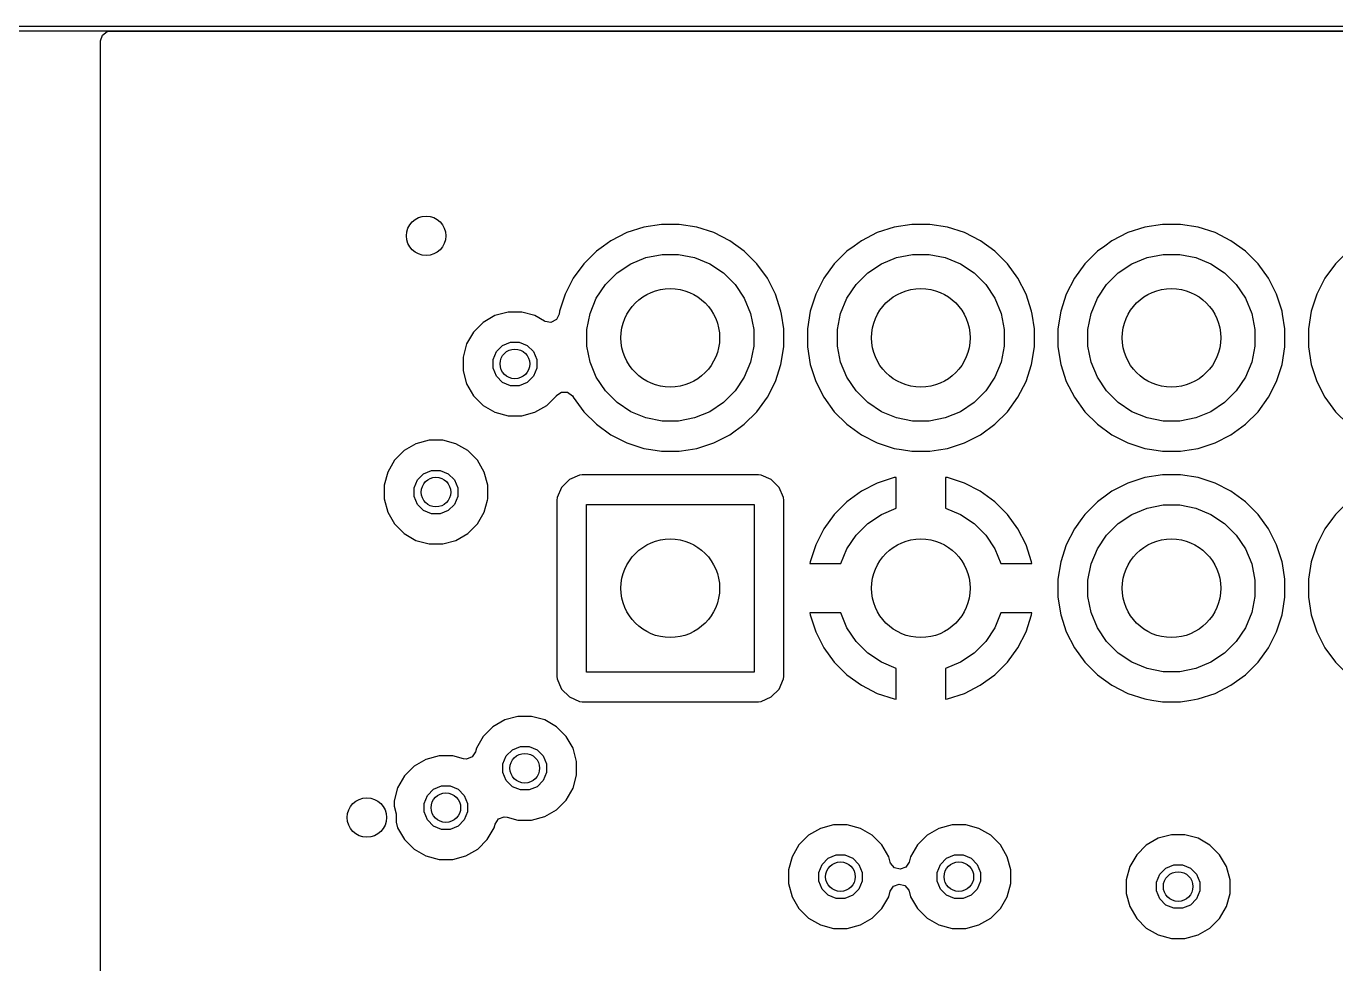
# Model space of a CAD drawing. Extents: x 89 to 178, y -115 to -57.
# Drawn here: x 138.65 to 151.92, y -66.48 to -56.97 of the extents above; entities that cross this region are included whole.
import ezdxf

# ---------------------------------------------------------------- set-up
doc = ezdxf.new("R2010")
doc.units = 0
doc.layers.add('BLACK', color=7, linetype='CONTINUOUS')

msp = doc.modelspace()

# ---------------------------------------------------------------- linework, layer by layer
at = {"layer": 'BLACK', "linetype": 'CONTINUOUS'}
for p, q in [((97.5, -56.975), (169.5, -56.975)), ((169.47582, -57.025), (97.524182, -57.025)), ((139.4, -57.1245), (139.418907, -57.066309)), ((139.418907, -57.066309), (139.468407, -57.030345)), ((139.468407, -57.030345), (139.499, -57.0255)), ((139.499, -57.0255), (169.375509, -57.0255)), ((139.4, -60.330817), (139.4, -57.1245)), ((144.733362, -59.068788), (144.572008, -59.151002)), ((144.905593, -59.012828), (144.733362, -59.068788)), ((145.084451, -58.9845), (144.905593, -59.012828)), ((145.084454, -58.9845), (145.084451, -58.9845)), ((145.265546, -58.9845), (145.084454, -58.9845)), ((145.265549, -58.9845), (145.265546, -58.9845)), ((145.444406, -59.012828), (145.265549, -58.9845)), ((145.616637, -59.068788), (145.444406, -59.012828)), ((145.777991, -59.151002), (145.616637, -59.068788)), ((147.273362, -59.068788), (147.112008, -59.151002)), ((147.445593, -59.012828), (147.273362, -59.068788)), ((147.624451, -58.9845), (147.445593, -59.012828)), ((147.624454, -58.9845), (147.624451, -58.9845)), ((147.805546, -58.9845), (147.624454, -58.9845)), ((147.805549, -58.9845), (147.805546, -58.9845)), ((147.984406, -59.012828), (147.805549, -58.9845)), ((148.156637, -59.068788), (147.984406, -59.012828)), ((148.317991, -59.151002), (148.156637, -59.068788)), ((149.813362, -59.068788), (149.652008, -59.151002)), ((149.985593, -59.012828), (149.813362, -59.068788)), ((150.164451, -58.9845), (149.985593, -59.012828)), ((150.164454, -58.9845), (150.164451, -58.9845)), ((150.345546, -58.9845), (150.164454, -58.9845)), ((150.345549, -58.9845), (150.345546, -58.9845)), ((150.524406, -59.012828), (150.345549, -58.9845)), ((150.696637, -59.068788), (150.524406, -59.012828)), ((150.857991, -59.151002), (150.696637, -59.068788)), ((144.498752, -59.204225), (144.425499, -59.257447)), ((144.572008, -59.151002), (144.498752, -59.204225)), ((145.777993, -59.151003), (145.777991, -59.151002)), ((145.777994, -59.151004), (145.777993, -59.151003)), ((145.924501, -59.257447), (145.777994, -59.151004)), ((147.038752, -59.204225), (146.965499, -59.257447)), ((147.112008, -59.151002), (147.038752, -59.204225)), ((148.317993, -59.151003), (148.317991, -59.151002)), ((148.317994, -59.151004), (148.317993, -59.151003)), ((148.464501, -59.257447), (148.317994, -59.151004)), ((149.578752, -59.204225), (149.505499, -59.257447)), ((149.652008, -59.151002), (149.578752, -59.204225)), ((150.857993, -59.151003), (150.857991, -59.151002)), ((150.857994, -59.151004), (150.857993, -59.151003)), ((151.004501, -59.257447), (150.857994, -59.151004)), ((144.425499, -59.257447), (144.297447, -59.385499)), ((144.774313, -59.385367), (144.928258, -59.321601)), ((144.928258, -59.321601), (145.091685, -59.289093)), ((145.091685, -59.289093), (145.258315, -59.289093)), ((145.258315, -59.289093), (145.421742, -59.321601)), ((145.421742, -59.321601), (145.575687, -59.385367)), ((146.052553, -59.385499), (145.924501, -59.257447)), ((146.965499, -59.257447), (146.837447, -59.385499)), ((147.314313, -59.385367), (147.468258, -59.321601)), ((147.468258, -59.321601), (147.631685, -59.289093)), ((147.631685, -59.289093), (147.798315, -59.289093)), ((147.798315, -59.289093), (147.961742, -59.321601)), ((147.961742, -59.321601), (148.115687, -59.385367)), ((148.592553, -59.385499), (148.464501, -59.257447)), ((149.505499, -59.257447), (149.377447, -59.385499)), ((149.854313, -59.385367), (150.008258, -59.321601)), ((150.008258, -59.321601), (150.171685, -59.289093)), ((150.171685, -59.289093), (150.338315, -59.289093)), ((150.338315, -59.289093), (150.501742, -59.321601)), ((150.501742, -59.321601), (150.655687, -59.385367)), ((151.132553, -59.385499), (151.004501, -59.257447)), ((152.045499, -59.257447), (151.917447, -59.385499)), ((144.297207, -59.38583), (144.191002, -59.532008)), ((144.297447, -59.385499), (144.297207, -59.38583)), ((144.635766, -59.477941), (144.774313, -59.385367)), ((145.575687, -59.385367), (145.714234, -59.477941)), ((146.158996, -59.532006), (146.052553, -59.385499)), ((146.837207, -59.38583), (146.731002, -59.532008)), ((146.837447, -59.385499), (146.837207, -59.38583)), ((147.175766, -59.477941), (147.314313, -59.385367)), ((148.115687, -59.385367), (148.254234, -59.477941)), ((148.698996, -59.532006), (148.592553, -59.385499)), ((149.377207, -59.38583), (149.271002, -59.532008)), ((149.377447, -59.385499), (149.377207, -59.38583)), ((149.715766, -59.477941), (149.854313, -59.385367)), ((150.655687, -59.385367), (150.794234, -59.477941)), ((151.238996, -59.532006), (151.132553, -59.385499)), ((151.917207, -59.38583), (151.811002, -59.532008)), ((151.917447, -59.385499), (151.917207, -59.38583)), ((144.191002, -59.532008), (144.108788, -59.693362)), ((144.425367, -59.734313), (144.517941, -59.595766)), ((144.517941, -59.595766), (144.635766, -59.477941)), ((145.714234, -59.477941), (145.832059, -59.595766)), ((145.832059, -59.595766), (145.924633, -59.734313)), ((146.241211, -59.693361), (146.158996, -59.532006)), ((146.731002, -59.532008), (146.648788, -59.693362)), ((146.965367, -59.734313), (147.057941, -59.595766)), ((147.057941, -59.595766), (147.175766, -59.477941)), ((148.254234, -59.477941), (148.372059, -59.595766)), ((148.372059, -59.595766), (148.464633, -59.734313)), ((148.781211, -59.693361), (148.698996, -59.532006)), ((149.271002, -59.532008), (149.188788, -59.693362)), ((149.505367, -59.734313), (149.597941, -59.595766)), ((149.597941, -59.595766), (149.715766, -59.477941)), ((150.794234, -59.477941), (150.912059, -59.595766)), ((150.912059, -59.595766), (151.004633, -59.734313)), ((151.321211, -59.693361), (151.238996, -59.532006)), ((151.811002, -59.532008), (151.728788, -59.693362)), ((144.108788, -59.693362), (144.052828, -59.865591)), ((144.361601, -59.888258), (144.425367, -59.734313)), ((145.924633, -59.734313), (145.988399, -59.888258)), ((146.297171, -59.865591), (146.241211, -59.693361)), ((146.648788, -59.693362), (146.592828, -59.865593)), ((146.901601, -59.888258), (146.965367, -59.734313)), ((148.464633, -59.734313), (148.528399, -59.888258)), ((148.837171, -59.865591), (148.781211, -59.693361)), ((149.188788, -59.693362), (149.132828, -59.865593)), ((149.441601, -59.888258), (149.505367, -59.734313)), ((151.004633, -59.734313), (151.068399, -59.888258)), ((151.377171, -59.865591), (151.321211, -59.693361)), ((151.728788, -59.693362), (151.672828, -59.865593)), ((144.052828, -59.865591), (144.047927, -59.896535)), ((146.301823, -59.894962), (146.297171, -59.865591)), ((146.592828, -59.865593), (146.5645, -60.04445)), ((148.841823, -59.894962), (148.837171, -59.865591)), ((149.132828, -59.865593), (149.1045, -60.04445)), ((151.381823, -59.894962), (151.377171, -59.865591)), ((151.672828, -59.865593), (151.6445, -60.04445)), ((143.277335, -59.979495), (143.179495, -60.077335)), ((143.397164, -59.910312), (143.277335, -59.979495)), ((143.530817, -59.8745), (143.397164, -59.910312)), ((143.669183, -59.8745), (143.530817, -59.8745)), ((143.802836, -59.910312), (143.669183, -59.8745)), ((143.900664, -59.966792), (143.802836, -59.910312)), ((143.905199, -59.969255), (143.900664, -59.966792)), ((143.965631, -59.978827), (143.905199, -59.969255)), ((144.020148, -59.951051), (143.965631, -59.978827)), ((144.047927, -59.896535), (144.020148, -59.951051)), ((144.329093, -60.051685), (144.361601, -59.888258)), ((145.988399, -59.888258), (146.020907, -60.051685)), ((146.3255, -60.04445), (146.301823, -59.894962)), ((146.869093, -60.051685), (146.901601, -59.888258)), ((148.528399, -59.888258), (148.560907, -60.051685)), ((148.8655, -60.04445), (148.841823, -59.894962)), ((149.409093, -60.051685), (149.441601, -59.888258)), ((151.068399, -59.888258), (151.100907, -60.051685)), ((151.4055, -60.04445), (151.381823, -59.894962)), ((143.179495, -60.077335), (143.110312, -60.197164)), ((144.329093, -60.218315), (144.329093, -60.051685)), ((146.020907, -60.051685), (146.020907, -60.218315)), ((146.3255, -60.044454), (146.3255, -60.04445)), ((146.3255, -60.225546), (146.3255, -60.044454)), ((146.5645, -60.04445), (146.5645, -60.225549)), ((146.869093, -60.218315), (146.869093, -60.051685)), ((148.560907, -60.051685), (148.560907, -60.218315)), ((148.8655, -60.044454), (148.8655, -60.04445)), ((148.8655, -60.225546), (148.8655, -60.044454)), ((149.1045, -60.04445), (149.1045, -60.225549)), ((149.409093, -60.218315), (149.409093, -60.051685)), ((151.100907, -60.051685), (151.100907, -60.218315)), ((151.4055, -60.044454), (151.4055, -60.04445)), ((151.4055, -60.225546), (151.4055, -60.044454)), ((151.6445, -60.04445), (151.6445, -60.225549)), ((143.110312, -60.197164), (143.0745, -60.330817)), ((143.412919, -60.274997), (143.474997, -60.212919)), ((143.474997, -60.212919), (143.556105, -60.179323)), ((143.556105, -60.179323), (143.643895, -60.179323)), ((143.643895, -60.179323), (143.725003, -60.212919)), ((143.725003, -60.212919), (143.787081, -60.274997)), ((144.361601, -60.381742), (144.329093, -60.218315)), ((146.020907, -60.218315), (145.988399, -60.381742)), ((146.297171, -60.404409), (146.3255, -60.225546)), ((146.5645, -60.225549), (146.592828, -60.404406)), ((146.901601, -60.381742), (146.869093, -60.218315)), ((148.560907, -60.218315), (148.528399, -60.381742)), ((148.837171, -60.404409), (148.8655, -60.225546)), ((149.1045, -60.225549), (149.132828, -60.404406)), ((149.441601, -60.381742), (149.409093, -60.218315)), ((151.100907, -60.218315), (151.068399, -60.381742)), ((151.377171, -60.404409), (151.4055, -60.225546)), ((151.6445, -60.225549), (151.672828, -60.404406)), ((139.4, -61.630817), (139.4, -60.330817)), ((143.0745, -60.330817), (143.0745, -60.469183)), ((143.379323, -60.356105), (143.412919, -60.274997)), ((143.379323, -60.443895), (143.379323, -60.356105)), ((143.787081, -60.274997), (143.820677, -60.356105)), ((143.820677, -60.356105), (143.820677, -60.443895)), ((144.425367, -60.535687), (144.361601, -60.381742)), ((145.988399, -60.381742), (145.924633, -60.535687)), ((146.965367, -60.535687), (146.901601, -60.381742)), ((148.528399, -60.381742), (148.464633, -60.535687)), ((149.505367, -60.535687), (149.441601, -60.381742)), ((151.068399, -60.381742), (151.004633, -60.535687)), ((143.0745, -60.469183), (143.110312, -60.602836)), ((143.412919, -60.525003), (143.379323, -60.443895)), ((143.474997, -60.587081), (143.412919, -60.525003)), ((143.787081, -60.525003), (143.725003, -60.587081)), ((143.820677, -60.443895), (143.787081, -60.525003)), ((146.241211, -60.576639), (146.297171, -60.404409)), ((146.592828, -60.404406), (146.648788, -60.576637)), ((148.781211, -60.576639), (148.837171, -60.404409)), ((149.132828, -60.404406), (149.188788, -60.576637)), ((151.321211, -60.576639), (151.377171, -60.404409)), ((151.672828, -60.404406), (151.728788, -60.576637)), ((143.110312, -60.602836), (143.179495, -60.722665)), ((143.556105, -60.620677), (143.474997, -60.587081)), ((143.643895, -60.620677), (143.556105, -60.620677)), ((143.725003, -60.587081), (143.643895, -60.620677)), ((144.517941, -60.674234), (144.425367, -60.535687)), ((145.924633, -60.535687), (145.832059, -60.674234)), ((146.158996, -60.737994), (146.241211, -60.576639)), ((146.648788, -60.576637), (146.731001, -60.73799)), ((147.057941, -60.674234), (146.965367, -60.535687)), ((148.464633, -60.535687), (148.372059, -60.674234)), ((148.698996, -60.737994), (148.781211, -60.576639)), ((149.188788, -60.576637), (149.271001, -60.73799)), ((149.597941, -60.674234), (149.505367, -60.535687)), ((151.004633, -60.535687), (150.912059, -60.674234)), ((151.238996, -60.737994), (151.321211, -60.576639)), ((151.728788, -60.576637), (151.811001, -60.73799)), ((143.179495, -60.722665), (143.277335, -60.820505)), ((143.922665, -60.820505), (144.020505, -60.722665)), ((144.020505, -60.722665), (144.02051, -60.722655)), ((144.02051, -60.722655), (144.022749, -60.719739)), ((144.022749, -60.719739), (144.024927, -60.718241)), ((144.024927, -60.718241), (144.025093, -60.718076)), ((144.025093, -60.718076), (144.025123, -60.718106)), ((144.025123, -60.718106), (144.073171, -60.685079)), ((144.073171, -60.685079), (144.134336, -60.686676)), ((144.134336, -60.686676), (144.18288, -60.723919)), ((144.18288, -60.723919), (144.189503, -60.73505)), ((144.189503, -60.73505), (144.190999, -60.737986)), ((144.190999, -60.737986), (144.191001, -60.73799)), ((144.191001, -60.73799), (144.191002, -60.737991)), ((144.191002, -60.737991), (144.191004, -60.737994)), ((144.191004, -60.737994), (144.297447, -60.884501)), ((144.635766, -60.792059), (144.517941, -60.674234)), ((144.774313, -60.884633), (144.635766, -60.792059)), ((145.714234, -60.792059), (145.575687, -60.884633)), ((145.832059, -60.674234), (145.714234, -60.792059)), ((146.052553, -60.884501), (146.158996, -60.737994)), ((146.731001, -60.73799), (146.731004, -60.737994)), ((146.731004, -60.737994), (146.837447, -60.884501)), ((147.175766, -60.792059), (147.057941, -60.674234)), ((147.314313, -60.884633), (147.175766, -60.792059)), ((148.254234, -60.792059), (148.115687, -60.884633)), ((148.372059, -60.674234), (148.254234, -60.792059)), ((148.592553, -60.884501), (148.698996, -60.737994)), ((149.271001, -60.73799), (149.271004, -60.737994)), ((149.271004, -60.737994), (149.377447, -60.884501)), ((149.715766, -60.792059), (149.597941, -60.674234)), ((149.854313, -60.884633), (149.715766, -60.792059)), ((150.794234, -60.792059), (150.655687, -60.884633)), ((150.912059, -60.674234), (150.794234, -60.792059)), ((151.132553, -60.884501), (151.238996, -60.737994)), ((151.811001, -60.73799), (151.811004, -60.737994)), ((151.811004, -60.737994), (151.917447, -60.884501)), ((143.277335, -60.820505), (143.397164, -60.889688)), ((143.397164, -60.889688), (143.530817, -60.9255)), ((143.530817, -60.9255), (143.530819, -60.9255)), ((143.530819, -60.9255), (143.669181, -60.9255)), ((143.669181, -60.9255), (143.669183, -60.9255)), ((143.669183, -60.9255), (143.802836, -60.889688)), ((143.802836, -60.889688), (143.922665, -60.820505)), ((144.297447, -60.884501), (144.425499, -61.012553)), ((144.928258, -60.948399), (144.774313, -60.884633)), ((145.575687, -60.884633), (145.421742, -60.948399)), ((145.924501, -61.012553), (146.052553, -60.884501)), ((146.837447, -60.884501), (146.965499, -61.012553)), ((147.468258, -60.948399), (147.314313, -60.884633)), ((148.115687, -60.884633), (147.961742, -60.948399)), ((148.464501, -61.012553), (148.592553, -60.884501)), ((149.377447, -60.884501), (149.505499, -61.012553)), ((150.008258, -60.948399), (149.854313, -60.884633)), ((150.655687, -60.884633), (150.501742, -60.948399)), ((151.004501, -61.012553), (151.132553, -60.884501)), ((151.917447, -60.884501), (152.045499, -61.012553)), ((144.425499, -61.012553), (144.572006, -61.118996)), ((145.091685, -60.980907), (144.928258, -60.948399)), ((145.258315, -60.980907), (145.091685, -60.980907)), ((145.421742, -60.948399), (145.258315, -60.980907)), ((145.777994, -61.118996), (145.924501, -61.012553)), ((146.965499, -61.012553), (147.112006, -61.118996)), ((147.631685, -60.980907), (147.468258, -60.948399)), ((147.798315, -60.980907), (147.631685, -60.980907)), ((147.961742, -60.948399), (147.798315, -60.980907)), ((148.317994, -61.118996), (148.464501, -61.012553)), ((149.505499, -61.012553), (149.652006, -61.118996)), ((150.171685, -60.980907), (150.008258, -60.948399)), ((150.338315, -60.980907), (150.171685, -60.980907)), ((150.501742, -60.948399), (150.338315, -60.980907)), ((150.857994, -61.118996), (151.004501, -61.012553)), ((142.730817, -61.1745), (142.597164, -61.210312)), ((142.869183, -61.1745), (142.730817, -61.1745)), ((143.002836, -61.210312), (142.869183, -61.1745)), ((144.572006, -61.118996), (144.733361, -61.201211)), ((145.616639, -61.201211), (145.777994, -61.118996)), ((147.112006, -61.118996), (147.273361, -61.201211)), ((148.156639, -61.201211), (148.317994, -61.118996)), ((149.652006, -61.118996), (149.813361, -61.201211)), ((150.696639, -61.201211), (150.857994, -61.118996)), ((142.477335, -61.279495), (142.379495, -61.377335)), ((142.597164, -61.210312), (142.477335, -61.279495)), ((143.122665, -61.279495), (143.002836, -61.210312)), ((143.220505, -61.377335), (143.122665, -61.279495)), ((144.733361, -61.201211), (144.905591, -61.257171)), ((144.905591, -61.257171), (144.977136, -61.268502)), ((144.977136, -61.268502), (145.084451, -61.2855)), ((145.084451, -61.2855), (145.084454, -61.2855)), ((145.084454, -61.2855), (145.265549, -61.2855)), ((145.265549, -61.2855), (145.354977, -61.271335)), ((145.354977, -61.271335), (145.444409, -61.257171)), ((145.444409, -61.257171), (145.616639, -61.201211)), ((147.273361, -61.201211), (147.445591, -61.257171)), ((147.445591, -61.257171), (147.517136, -61.268502)), ((147.517136, -61.268502), (147.624451, -61.2855)), ((147.624451, -61.2855), (147.624454, -61.2855)), ((147.624454, -61.2855), (147.805549, -61.2855)), ((147.805549, -61.2855), (147.894977, -61.271335)), ((147.894977, -61.271335), (147.984409, -61.257171)), ((147.984409, -61.257171), (148.156639, -61.201211)), ((149.813361, -61.201211), (149.985591, -61.257171)), ((149.985591, -61.257171), (150.057136, -61.268502)), ((150.057136, -61.268502), (150.164451, -61.2855)), ((150.164451, -61.2855), (150.164454, -61.2855)), ((150.164454, -61.2855), (150.345549, -61.2855)), ((150.345549, -61.2855), (150.434977, -61.271335)), ((150.434977, -61.271335), (150.524409, -61.257171)), ((150.524409, -61.257171), (150.696639, -61.201211)), ((142.379495, -61.377335), (142.310312, -61.497164)), ((143.289688, -61.497164), (143.220505, -61.377335)), ((142.310312, -61.497164), (142.2745, -61.630817)), ((142.579323, -61.656105), (142.612919, -61.574997)), ((142.612919, -61.574997), (142.674997, -61.512919)), ((142.674997, -61.512919), (142.756105, -61.479323)), ((142.756105, -61.479323), (142.843895, -61.479323)), ((142.843895, -61.479323), (142.925003, -61.512919)), ((142.925003, -61.512919), (142.987081, -61.574997)), ((142.987081, -61.574997), (143.020677, -61.656105)), ((143.3255, -61.630817), (143.289688, -61.497164)), ((144.152235, -61.572794), (144.072794, -61.652235)), ((144.255009, -61.527414), (144.152235, -61.572794)), ((144.280136, -61.524501), (144.255009, -61.527414)), ((144.280139, -61.5245), (144.280136, -61.524501)), ((146.069868, -61.5245), (144.280139, -61.5245)), ((146.094988, -61.527414), (146.069868, -61.5245)), ((146.09499, -61.527414), (146.094988, -61.527414)), ((146.094991, -61.527415), (146.09499, -61.527414)), ((146.197765, -61.572794), (146.094991, -61.527415)), ((146.277206, -61.652235), (146.197765, -61.572794)), ((147.445707, -61.553317), (147.273559, -61.60925)), ((147.464999, -61.550261), (147.445707, -61.553317)), ((147.465, -61.550261), (147.464999, -61.550261)), ((147.465, -61.86295), (147.465, -61.550261)), ((147.984292, -61.553317), (147.965, -61.550261)), ((147.965, -61.550261), (147.965, -61.86295)), ((148.15644, -61.60925), (147.984292, -61.553317)), ((149.985593, -61.552828), (149.813362, -61.608788)), ((150.164451, -61.5245), (149.985593, -61.552828)), ((150.164454, -61.5245), (150.164451, -61.5245)), ((150.345546, -61.5245), (150.164454, -61.5245)), ((150.345549, -61.5245), (150.345546, -61.5245)), ((150.524406, -61.552828), (150.345549, -61.5245)), ((150.696637, -61.608788), (150.524406, -61.552828)), ((139.4, -64.830817), (139.4, -61.630817)), ((142.2745, -61.630817), (142.2745, -61.769183)), ((142.579323, -61.743895), (142.579323, -61.656105)), ((143.020677, -61.656105), (143.020677, -61.743895)), ((143.3255, -61.769183), (143.3255, -61.630817)), ((144.072794, -61.652235), (144.027414, -61.755011)), ((146.322585, -61.755009), (146.277206, -61.652235)), ((147.112265, -61.691433), (146.96583, -61.797824)), ((147.112269, -61.691431), (147.112265, -61.691433)), ((147.273559, -61.60925), (147.112269, -61.691431)), ((148.31773, -61.691431), (148.15644, -61.60925)), ((148.317734, -61.691433), (148.31773, -61.691431)), ((148.464169, -61.797824), (148.317734, -61.691433)), ((149.611401, -61.720505), (149.505499, -61.797447)), ((149.652008, -61.691002), (149.611401, -61.720505)), ((149.813362, -61.608788), (149.652008, -61.691002)), ((150.857991, -61.691002), (150.696637, -61.608788)), ((150.857993, -61.691003), (150.857991, -61.691002)), ((150.857994, -61.691004), (150.857993, -61.691003)), ((151.004501, -61.797447), (150.857994, -61.691004)), ((142.2745, -61.769183), (142.310312, -61.902836)), ((142.612919, -61.825003), (142.579323, -61.743895)), ((142.674997, -61.887081), (142.612919, -61.825003)), ((142.987081, -61.825003), (142.925003, -61.887081)), ((143.020677, -61.743895), (142.987081, -61.825003)), ((143.289688, -61.902836), (143.322567, -61.78013)), ((143.322567, -61.78013), (143.3255, -61.769183)), ((144.027414, -61.755011), (144.0245, -61.78013)), ((144.0245, -61.78013), (144.0245, -63.56986)), ((144.325, -63.525), (144.325, -61.825)), ((144.325, -61.825), (146.025, -61.825)), ((146.025, -61.825), (146.025, -63.525)), ((146.325499, -61.780136), (146.322585, -61.755009)), ((146.325499, -62.424999), (146.325499, -61.780136)), ((146.96583, -61.797824), (146.837824, -61.92583)), ((148.592175, -61.92583), (148.464169, -61.797824)), ((149.505499, -61.797447), (149.377447, -61.925499)), ((150.008258, -61.861601), (150.171685, -61.829093)), ((150.171685, -61.829093), (150.338315, -61.829093)), ((150.338315, -61.829093), (150.501742, -61.861601)), ((151.132553, -61.925499), (151.004501, -61.797447)), ((152.045499, -61.797447), (151.917447, -61.925499)), ((142.310312, -61.902836), (142.379495, -62.022665)), ((142.756105, -61.920677), (142.674997, -61.887081)), ((142.843895, -61.920677), (142.756105, -61.920677)), ((142.925003, -61.887081), (142.843895, -61.920677)), ((143.220505, -62.022665), (143.289688, -61.902836)), ((146.837824, -61.92583), (146.731433, -62.072265)), ((147.175766, -62.017941), (147.314313, -61.925367)), ((147.314313, -61.925367), (147.465, -61.86295)), ((147.965, -61.86295), (148.115687, -61.925367)), ((148.115687, -61.925367), (148.254234, -62.017941)), ((148.698566, -62.072265), (148.592175, -61.92583)), ((149.3471, -61.967268), (149.271002, -62.072008)), ((149.377447, -61.925499), (149.3471, -61.967268)), ((149.715766, -62.017941), (149.854313, -61.925367)), ((149.854313, -61.925367), (150.008258, -61.861601)), ((150.501742, -61.861601), (150.655687, -61.925367)), ((150.655687, -61.925367), (150.794234, -62.017941)), ((151.238996, -62.072006), (151.132553, -61.925499)), ((151.8871, -61.967268), (151.811002, -62.072008)), ((151.917447, -61.925499), (151.8871, -61.967268)), ((142.379495, -62.022665), (142.477335, -62.120505)), ((142.477335, -62.120505), (142.597164, -62.189688)), ((143.002836, -62.189688), (143.122665, -62.120505)), ((143.122665, -62.120505), (143.220505, -62.022665)), ((146.731431, -62.072269), (146.64925, -62.233559)), ((146.731433, -62.072265), (146.731431, -62.072269)), ((147.057941, -62.135766), (147.175766, -62.017941)), ((148.254234, -62.017941), (148.372059, -62.135766)), ((148.698568, -62.072269), (148.698566, -62.072265)), ((148.780749, -62.233559), (148.698568, -62.072269)), ((149.271002, -62.072008), (149.188788, -62.233362)), ((149.597941, -62.135766), (149.715766, -62.017941)), ((150.794234, -62.017941), (150.912059, -62.135766)), ((151.321211, -62.233361), (151.238996, -62.072006)), ((151.811002, -62.072008), (151.728788, -62.233362)), ((142.597164, -62.189688), (142.730817, -62.2255)), ((142.730817, -62.2255), (142.730819, -62.2255)), ((142.730819, -62.2255), (142.869181, -62.2255)), ((142.869181, -62.2255), (142.869183, -62.2255)), ((142.869183, -62.2255), (143.002836, -62.189688)), ((146.64925, -62.233559), (146.593317, -62.405707)), ((146.965367, -62.274313), (147.057941, -62.135766)), ((148.372059, -62.135766), (148.464633, -62.274313)), ((148.836682, -62.405707), (148.780749, -62.233559)), ((149.188788, -62.233362), (149.132828, -62.405593)), ((149.505367, -62.274313), (149.597941, -62.135766)), ((150.912059, -62.135766), (151.004633, -62.274313)), ((151.377171, -62.405591), (151.321211, -62.233361)), ((151.728788, -62.233362), (151.672828, -62.405593)), ((146.902951, -62.425), (146.965367, -62.274313)), ((148.464633, -62.274313), (148.527049, -62.425)), ((149.441601, -62.428258), (149.505367, -62.274313)), ((151.004633, -62.274313), (151.068399, -62.428258)), ((146.3255, -63.569865), (146.325499, -62.424999)), ((146.593317, -62.405707), (146.590261, -62.424999)), ((146.590261, -62.424999), (146.590261, -62.425)), ((146.590261, -62.425), (146.902951, -62.425)), ((148.527049, -62.425), (148.839739, -62.425)), ((148.839738, -62.424999), (148.836682, -62.405707)), ((148.839739, -62.425), (148.839738, -62.424999)), ((149.132828, -62.405593), (149.1045, -62.58445)), ((149.409093, -62.591685), (149.441601, -62.428258)), ((151.068399, -62.428258), (151.100907, -62.591685)), ((151.380245, -62.424999), (151.377171, -62.405591)), ((151.4055, -62.58445), (151.380245, -62.424999)), ((151.672828, -62.405593), (151.6445, -62.58445)), ((149.1045, -62.58445), (149.1045, -62.765549)), ((149.409093, -62.758315), (149.409093, -62.591685)), ((151.100907, -62.591685), (151.100907, -62.758315)), ((151.4055, -62.765549), (151.4055, -62.58445)), ((151.6445, -62.58445), (151.6445, -62.765549)), ((149.1045, -62.765549), (149.132828, -62.944406)), ((149.441601, -62.921742), (149.409093, -62.758315)), ((151.100907, -62.758315), (151.068399, -62.921742)), ((151.391335, -62.854977), (151.4055, -62.765549)), ((151.6445, -62.765549), (151.672828, -62.944406)), ((149.505367, -63.075687), (149.441601, -62.921742)), ((151.068399, -62.921742), (151.004633, -63.075687)), ((151.377171, -62.944409), (151.391335, -62.854977)), ((146.590261, -62.925), (146.593317, -62.944292)), ((146.902951, -62.925), (146.590261, -62.925)), ((146.593317, -62.944292), (146.64925, -63.11644)), ((146.965367, -63.075687), (146.902951, -62.925)), ((148.527049, -62.925), (148.464633, -63.075687)), ((148.839739, -62.925), (148.527049, -62.925)), ((148.780749, -63.11644), (148.836682, -62.944292)), ((148.836682, -62.944292), (148.839739, -62.925)), ((149.132828, -62.944406), (149.188788, -63.116637)), ((151.321211, -63.116639), (151.377171, -62.944409)), ((151.672828, -62.944406), (151.728788, -63.116637)), ((146.64925, -63.11644), (146.731431, -63.27773)), ((147.057941, -63.214234), (146.965367, -63.075687)), ((148.464633, -63.075687), (148.372059, -63.214234)), ((148.698568, -63.27773), (148.780749, -63.11644)), ((149.188788, -63.116637), (149.270871, -63.277734)), ((149.597941, -63.214234), (149.505367, -63.075687)), ((151.004633, -63.075687), (150.912059, -63.214234)), ((151.238996, -63.277994), (151.321211, -63.116639)), ((151.728788, -63.116637), (151.810871, -63.277734)), ((146.731431, -63.27773), (146.731433, -63.277734)), ((146.731433, -63.277734), (146.837824, -63.424169)), ((147.175766, -63.332059), (147.057941, -63.214234)), ((148.372059, -63.214234), (148.254234, -63.332059)), ((148.592175, -63.424169), (148.698566, -63.277734)), ((148.698566, -63.277734), (148.698568, -63.27773)), ((149.270871, -63.277734), (149.271004, -63.277994)), ((149.271004, -63.277994), (149.377447, -63.424501)), ((149.715766, -63.332059), (149.597941, -63.214234)), ((150.912059, -63.214234), (150.794234, -63.332059)), ((151.132553, -63.424501), (151.238996, -63.277994)), ((151.810871, -63.277734), (151.811004, -63.277994)), ((151.811004, -63.277994), (151.917447, -63.424501)), ((146.837824, -63.424169), (146.96583, -63.552175)), ((147.314313, -63.424633), (147.175766, -63.332059)), ((147.465, -63.487049), (147.314313, -63.424633)), ((148.115687, -63.424633), (147.965, -63.487049)), ((148.254234, -63.332059), (148.115687, -63.424633)), ((148.464169, -63.552175), (148.592175, -63.424169)), ((149.377447, -63.424501), (149.505499, -63.552553)), ((149.854313, -63.424633), (149.715766, -63.332059)), ((150.008258, -63.488399), (149.854313, -63.424633)), ((150.655687, -63.424633), (150.501742, -63.488399)), ((150.794234, -63.332059), (150.655687, -63.424633)), ((151.004501, -63.552553), (151.132553, -63.424501)), ((151.917447, -63.424501), (152.045499, -63.552553)), ((144.0245, -63.56986), (144.024501, -63.569863)), ((144.024501, -63.569863), (144.027414, -63.59499)), ((146.025, -63.525), (144.325, -63.525)), ((146.322585, -63.594991), (146.3255, -63.569865)), ((146.96583, -63.552175), (147.112265, -63.658566)), ((147.465, -63.799737), (147.465, -63.487049)), ((147.965, -63.487049), (147.965, -63.799737)), ((148.317734, -63.658566), (148.464169, -63.552175)), ((149.505499, -63.552553), (149.652006, -63.658996)), ((150.171685, -63.520907), (150.008258, -63.488399)), ((150.338315, -63.520907), (150.171685, -63.520907)), ((150.501742, -63.488399), (150.338315, -63.520907)), ((150.857994, -63.658996), (151.004501, -63.552553)), ((144.027414, -63.59499), (144.052756, -63.652385)), ((144.052756, -63.652385), (144.072794, -63.697765)), ((144.072794, -63.697765), (144.152235, -63.777206)), ((146.197765, -63.777206), (146.277206, -63.697765)), ((146.277206, -63.697765), (146.322585, -63.594991)), ((147.112265, -63.658566), (147.112269, -63.658568)), ((147.112269, -63.658568), (147.273559, -63.740749)), ((148.15644, -63.740749), (148.31773, -63.658568)), ((148.31773, -63.658568), (148.317734, -63.658566)), ((149.652006, -63.658996), (149.813361, -63.741211)), ((150.696639, -63.741211), (150.857994, -63.658996)), ((144.152235, -63.777206), (144.255009, -63.822585)), ((144.255009, -63.822585), (144.280135, -63.8255)), ((144.280135, -63.8255), (146.069864, -63.825499)), ((146.069864, -63.825499), (146.094991, -63.822585)), ((146.094991, -63.822585), (146.197765, -63.777206)), ((147.273559, -63.740749), (147.445705, -63.796682)), ((147.445705, -63.796682), (147.465, -63.799737)), ((147.965, -63.799737), (147.984294, -63.796682)), ((147.984294, -63.796682), (148.15644, -63.740749)), ((149.813361, -63.741211), (149.985591, -63.797171)), ((149.985591, -63.797171), (150.057136, -63.808502)), ((150.057136, -63.808502), (150.164451, -63.8255)), ((150.164451, -63.8255), (150.164454, -63.8255)), ((150.164454, -63.8255), (150.345549, -63.8255)), ((150.345549, -63.8255), (150.451497, -63.808719)), ((150.451497, -63.808719), (150.524409, -63.797171)), ((150.524409, -63.797171), (150.696639, -63.741211)), ((143.630817, -63.9745), (143.497164, -64.010312)), ((143.769183, -63.9745), (143.630817, -63.9745)), ((143.902836, -64.010312), (143.769183, -63.9745)), ((143.377335, -64.079495), (143.279495, -64.177335)), ((143.497164, -64.010312), (143.377335, -64.079495)), ((144.022665, -64.079495), (143.902836, -64.010312)), ((144.120505, -64.177335), (144.022665, -64.079495)), ((143.279495, -64.177335), (143.210312, -64.297164)), ((144.189688, -64.297164), (144.120505, -64.177335)), ((142.830817, -64.3745), (142.697164, -64.410312)), ((142.969183, -64.3745), (142.830817, -64.3745)), ((143.079201, -64.403979), (142.969183, -64.3745)), ((143.200449, -64.333975), (143.167125, -64.385289)), ((143.210312, -64.297164), (143.200449, -64.333975)), ((143.479323, -64.456105), (143.512919, -64.374997)), ((143.512919, -64.374997), (143.574997, -64.312919)), ((143.574997, -64.312919), (143.656105, -64.279323)), ((143.656105, -64.279323), (143.743895, -64.279323)), ((143.743895, -64.279323), (143.825003, -64.312919)), ((143.825003, -64.312919), (143.887081, -64.374997)), ((143.887081, -64.374997), (143.920677, -64.456105)), ((144.2255, -64.430817), (144.189688, -64.297164)), ((142.577335, -64.479495), (142.479495, -64.577335)), ((142.697164, -64.410312), (142.577335, -64.479495)), ((143.110003, -64.407216), (143.079201, -64.403979)), ((143.167125, -64.385289), (143.110003, -64.407216)), ((143.479323, -64.543895), (143.479323, -64.456105)), ((143.920677, -64.456105), (143.920677, -64.543895)), ((144.2255, -64.569183), (144.2255, -64.430817)), ((142.479495, -64.577335), (142.410312, -64.697164)), ((143.512919, -64.625003), (143.479323, -64.543895)), ((143.574997, -64.687081), (143.512919, -64.625003)), ((143.887081, -64.625003), (143.825003, -64.687081)), ((143.920677, -64.543895), (143.887081, -64.625003)), ((144.189688, -64.702836), (144.2255, -64.569183)), ((142.410312, -64.697164), (142.3745, -64.830817)), ((142.679323, -64.856105), (142.712919, -64.774997)), ((142.712919, -64.774997), (142.774997, -64.712919)), ((142.774997, -64.712919), (142.856105, -64.679323)), ((142.856105, -64.679323), (142.943895, -64.679323)), ((142.943895, -64.679323), (143.025003, -64.712919)), ((143.025003, -64.712919), (143.087081, -64.774997)), ((143.087081, -64.774997), (143.120677, -64.856105)), ((143.656105, -64.720677), (143.574997, -64.687081)), ((143.743895, -64.720677), (143.656105, -64.720677)), ((143.825003, -64.687081), (143.743895, -64.720677)), ((144.120505, -64.822665), (144.189688, -64.702836)), ((139.4, -65.530817), (139.4, -64.830817)), ((142.3745, -64.830817), (142.3745, -64.88058)), ((142.3745, -64.88058), (142.377164, -64.885195)), ((142.377164, -64.885195), (142.397433, -64.960842)), ((142.679323, -64.943895), (142.679323, -64.856105)), ((143.120677, -64.856105), (143.120677, -64.943895)), ((144.022665, -64.920505), (144.120505, -64.822665)), ((142.397433, -65.039158), (142.395341, -65.046964)), ((142.397433, -64.960842), (142.397433, -65.039158)), ((142.712919, -65.025003), (142.679323, -64.943895)), ((142.774997, -65.087081), (142.712919, -65.025003)), ((143.087081, -65.025003), (143.025003, -65.087081)), ((143.120677, -64.943895), (143.087081, -65.025003)), ((143.399551, -65.066024), (143.432872, -65.014711)), ((143.432872, -65.014711), (143.489993, -64.992783)), ((143.489993, -64.992783), (143.520792, -64.996019)), ((143.520792, -64.996019), (143.630817, -65.0255)), ((143.630817, -65.0255), (143.630819, -65.0255)), ((143.630819, -65.0255), (143.769181, -65.0255)), ((143.769181, -65.0255), (143.769183, -65.0255)), ((143.769183, -65.0255), (143.902836, -64.989688)), ((143.902836, -64.989688), (144.022665, -64.920505)), ((142.395341, -65.046964), (142.410312, -65.102836)), ((142.410312, -65.102836), (142.479495, -65.222665)), ((142.856105, -65.120677), (142.774997, -65.087081)), ((142.943895, -65.120677), (142.856105, -65.120677)), ((143.025003, -65.087081), (142.943895, -65.120677)), ((143.320505, -65.222665), (143.389688, -65.102836)), ((143.389688, -65.102836), (143.399551, -65.066024)), ((146.697164, -65.110312), (146.577335, -65.179495)), ((146.830817, -65.0745), (146.697164, -65.110312)), ((146.969183, -65.0745), (146.830817, -65.0745)), ((147.102836, -65.110312), (146.969183, -65.0745)), ((147.222665, -65.179495), (147.102836, -65.110312)), ((147.897164, -65.110312), (147.777335, -65.179495)), ((148.030817, -65.0745), (147.897164, -65.110312)), ((148.169183, -65.0745), (148.030817, -65.0745)), ((148.302836, -65.110312), (148.169183, -65.0745)), ((148.422665, -65.179495), (148.302836, -65.110312)), ((150.253817, -65.174496), (150.120164, -65.210308)), ((150.392183, -65.174496), (150.253817, -65.174496)), ((150.525836, -65.210308), (150.392183, -65.174496)), ((142.479495, -65.222665), (142.577335, -65.320505)), ((143.222665, -65.320505), (143.320505, -65.222665)), ((146.479495, -65.277335), (146.410312, -65.397164)), ((146.577335, -65.179495), (146.479495, -65.277335)), ((147.320505, -65.277335), (147.222665, -65.179495)), ((147.389688, -65.397164), (147.320505, -65.277335)), ((147.679495, -65.277335), (147.610312, -65.397164)), ((147.777335, -65.179495), (147.679495, -65.277335)), ((148.520505, -65.277335), (148.422665, -65.179495)), ((148.589688, -65.397164), (148.520505, -65.277335)), ((150.000335, -65.279491), (149.902495, -65.377331)), ((150.120164, -65.210308), (150.000335, -65.279491)), ((150.645665, -65.279491), (150.525836, -65.210308)), ((150.743505, -65.377331), (150.645665, -65.279491)), ((142.577335, -65.320505), (142.697164, -65.389688)), ((142.697164, -65.389688), (142.830817, -65.4255)), ((142.830817, -65.4255), (142.830819, -65.4255)), ((142.830819, -65.4255), (142.969181, -65.4255)), ((142.969181, -65.4255), (142.969183, -65.4255)), ((142.969183, -65.4255), (143.102836, -65.389688)), ((143.102836, -65.389688), (143.222665, -65.320505)), ((146.410312, -65.397164), (146.3745, -65.530817)), ((146.712919, -65.474997), (146.774997, -65.412919)), ((146.774997, -65.412919), (146.856105, -65.379323)), ((146.856105, -65.379323), (146.943895, -65.379323)), ((146.943895, -65.379323), (147.025003, -65.412919)), ((147.025003, -65.412919), (147.087081, -65.474997)), ((147.404373, -65.451971), (147.389688, -65.397164)), ((147.60272, -65.4255), (147.595627, -65.451971)), ((147.610312, -65.397164), (147.60272, -65.4255)), ((147.912919, -65.474997), (147.974997, -65.412919)), ((147.974997, -65.412919), (148.056105, -65.379323)), ((148.056105, -65.379323), (148.143895, -65.379323)), ((148.143895, -65.379323), (148.225003, -65.412919)), ((148.225003, -65.412919), (148.287081, -65.474997)), ((148.6255, -65.530817), (148.589688, -65.397164)), ((149.902495, -65.377331), (149.833312, -65.49716)), ((150.812688, -65.49716), (150.743505, -65.377331)), ((139.4, -67.220943), (139.4, -65.530817)), ((146.3745, -65.530817), (146.3745, -65.669183)), ((146.679323, -65.556105), (146.712919, -65.474997)), ((146.679323, -65.643895), (146.679323, -65.556105)), ((147.087081, -65.474997), (147.120677, -65.556105)), ((147.120677, -65.556105), (147.120677, -65.643895)), ((147.407576, -65.461826), (147.404373, -65.451971)), ((147.446081, -65.509376), (147.407576, -65.461826)), ((147.505181, -65.525212), (147.446081, -65.509376)), ((147.562303, -65.503285), (147.505181, -65.525212)), ((147.595627, -65.451971), (147.562303, -65.503285)), ((147.879323, -65.556105), (147.912919, -65.474997)), ((147.879323, -65.643895), (147.879323, -65.556105)), ((148.287081, -65.474997), (148.320677, -65.556105)), ((148.320677, -65.556105), (148.320677, -65.643895)), ((148.6255, -65.630813), (148.6255, -65.530817)), ((149.833312, -65.49716), (149.7975, -65.630813)), ((150.102323, -65.656101), (150.135919, -65.574993)), ((150.135919, -65.574993), (150.197997, -65.512915)), ((150.197997, -65.512915), (150.279105, -65.479319)), ((150.279105, -65.479319), (150.366895, -65.479319)), ((150.366895, -65.479319), (150.448003, -65.512915)), ((150.448003, -65.512915), (150.510081, -65.574993)), ((150.510081, -65.574993), (150.543677, -65.656101)), ((150.8485, -65.630813), (150.812688, -65.49716)), ((146.3745, -65.669183), (146.410312, -65.802836)), ((146.712919, -65.725003), (146.679323, -65.643895)), ((147.120677, -65.643895), (147.087081, -65.725003)), ((147.404374, -65.748026), (147.437697, -65.696714)), ((147.437697, -65.696714), (147.494818, -65.674787)), ((147.494818, -65.674787), (147.553919, -65.690622)), ((147.553919, -65.690622), (147.592424, -65.738172)), ((147.912919, -65.725003), (147.879323, -65.643895)), ((148.320677, -65.643895), (148.287081, -65.725003)), ((148.589688, -65.802836), (148.6255, -65.669183)), ((148.6255, -65.669183), (148.6255, -65.630813)), ((149.7975, -65.630813), (149.7975, -65.769179)), ((150.102323, -65.743891), (150.102323, -65.656101)), ((150.543677, -65.656101), (150.543677, -65.743891)), ((150.8485, -65.630817), (150.8485, -65.630813)), ((150.8485, -65.769179), (150.8485, -65.630817)), ((146.410312, -65.802836), (146.479495, -65.922665)), ((146.774997, -65.787081), (146.712919, -65.725003)), ((146.856105, -65.820677), (146.774997, -65.787081)), ((146.943895, -65.820677), (146.856105, -65.820677)), ((147.025003, -65.787081), (146.943895, -65.820677)), ((147.087081, -65.725003), (147.025003, -65.787081)), ((147.320505, -65.922665), (147.389688, -65.802836)), ((147.389688, -65.802836), (147.404374, -65.748026)), ((147.592424, -65.738172), (147.595623, -65.748016)), ((147.595623, -65.748016), (147.610312, -65.802836)), ((147.610312, -65.802836), (147.679495, -65.922665)), ((147.974997, -65.787081), (147.912919, -65.725003)), ((148.056105, -65.820677), (147.974997, -65.787081)), ((148.143895, -65.820677), (148.056105, -65.820677)), ((148.225003, -65.787081), (148.143895, -65.820677)), ((148.287081, -65.725003), (148.225003, -65.787081)), ((148.520505, -65.922665), (148.589688, -65.802836)), ((149.7975, -65.769179), (149.833312, -65.902832)), ((150.135919, -65.824999), (150.102323, -65.743891)), ((150.197997, -65.887077), (150.135919, -65.824999)), ((150.510081, -65.824999), (150.448003, -65.887077)), ((150.543677, -65.743891), (150.510081, -65.824999)), ((150.812688, -65.902832), (150.8485, -65.769179)), ((146.479495, -65.922665), (146.577335, -66.020505)), ((147.222665, -66.020505), (147.320505, -65.922665)), ((147.679495, -65.922665), (147.777335, -66.020505)), ((148.422665, -66.020505), (148.520505, -65.922665)), ((149.833312, -65.902832), (149.902495, -66.022661)), ((150.279105, -65.920673), (150.197997, -65.887077)), ((150.366895, -65.920673), (150.279105, -65.920673)), ((150.448003, -65.887077), (150.366895, -65.920673)), ((150.743505, -66.022661), (150.812688, -65.902832)), ((146.577335, -66.020505), (146.697164, -66.089688)), ((146.697164, -66.089688), (146.830817, -66.1255)), ((146.969183, -66.1255), (147.102836, -66.089688)), ((147.102836, -66.089688), (147.222665, -66.020505)), ((147.777335, -66.020505), (147.897164, -66.089688)), ((147.897164, -66.089688), (148.030817, -66.1255)), ((148.169183, -66.1255), (148.302836, -66.089688)), ((148.302836, -66.089688), (148.422665, -66.020505)), ((149.902495, -66.022661), (150.000335, -66.120501)), ((150.645665, -66.120501), (150.743505, -66.022661)), ((146.830817, -66.1255), (146.830819, -66.1255)), ((146.830819, -66.1255), (146.969181, -66.1255)), ((146.969181, -66.1255), (146.969183, -66.1255)), ((148.030817, -66.1255), (148.030819, -66.1255)), ((148.030819, -66.1255), (148.169181, -66.1255)), ((148.169181, -66.1255), (148.169183, -66.1255)), ((150.000335, -66.120501), (150.120164, -66.189684)), ((150.120164, -66.189684), (150.253817, -66.225496)), ((150.253817, -66.225496), (150.253819, -66.225496)), ((150.253819, -66.225496), (150.392181, -66.225496)), ((150.392181, -66.225496), (150.392183, -66.225496)), ((150.392183, -66.225496), (150.525836, -66.189684)), ((150.525836, -66.189684), (150.645665, -66.120501))]:
    msp.add_line(p, q, dxfattribs=at)
at = {"layer": 'BLACK'}
for centre, radius in [((142.7, -59.1), 0.2), ((145.175, -60.135), 0.5), ((145.175, -60.135), 0.5), ((147.715, -60.135), 0.5), ((147.715, -60.135), 0.5), ((150.255, -60.135), 0.5), ((150.255, -60.135), 0.5), ((143.6, -60.4), 0.15), ((142.8, -61.7), 0.15), ((145.175, -62.675), 0.5), ((145.175, -62.675), 0.5), ((147.715, -62.675), 0.5), ((147.715, -62.675), 0.5), ((150.255, -62.675), 0.5), ((150.255, -62.675), 0.5), ((143.7, -64.5), 0.15), ((142.9, -64.9), 0.15), ((142.1, -65), 0.2), ((146.9, -65.6), 0.15), ((148.1, -65.6), 0.15), ((150.323, -65.699996), 0.15)]:
    msp.add_circle(centre, radius, dxfattribs=at)
at = {"layer": 'WHITE'}
for centre, radius in [((142.7, -59.1), 0.2), ((145.175, -60.135), 0.5), ((147.715, -60.135), 0.5), ((150.255, -60.135), 0.5), ((143.6, -60.4), 0.15), ((142.8, -61.7), 0.15), ((145.175, -62.675), 0.5), ((147.715, -62.675), 0.5), ((150.255, -62.675), 0.5), ((143.7, -64.5), 0.15), ((142.9, -64.9), 0.15), ((142.1, -65), 0.2), ((146.9, -65.6), 0.15), ((148.1, -65.6), 0.15), ((150.323, -65.699996), 0.15)]:
    msp.add_circle(centre, radius, dxfattribs=at)

doc.saveas('drawing.dxf')
